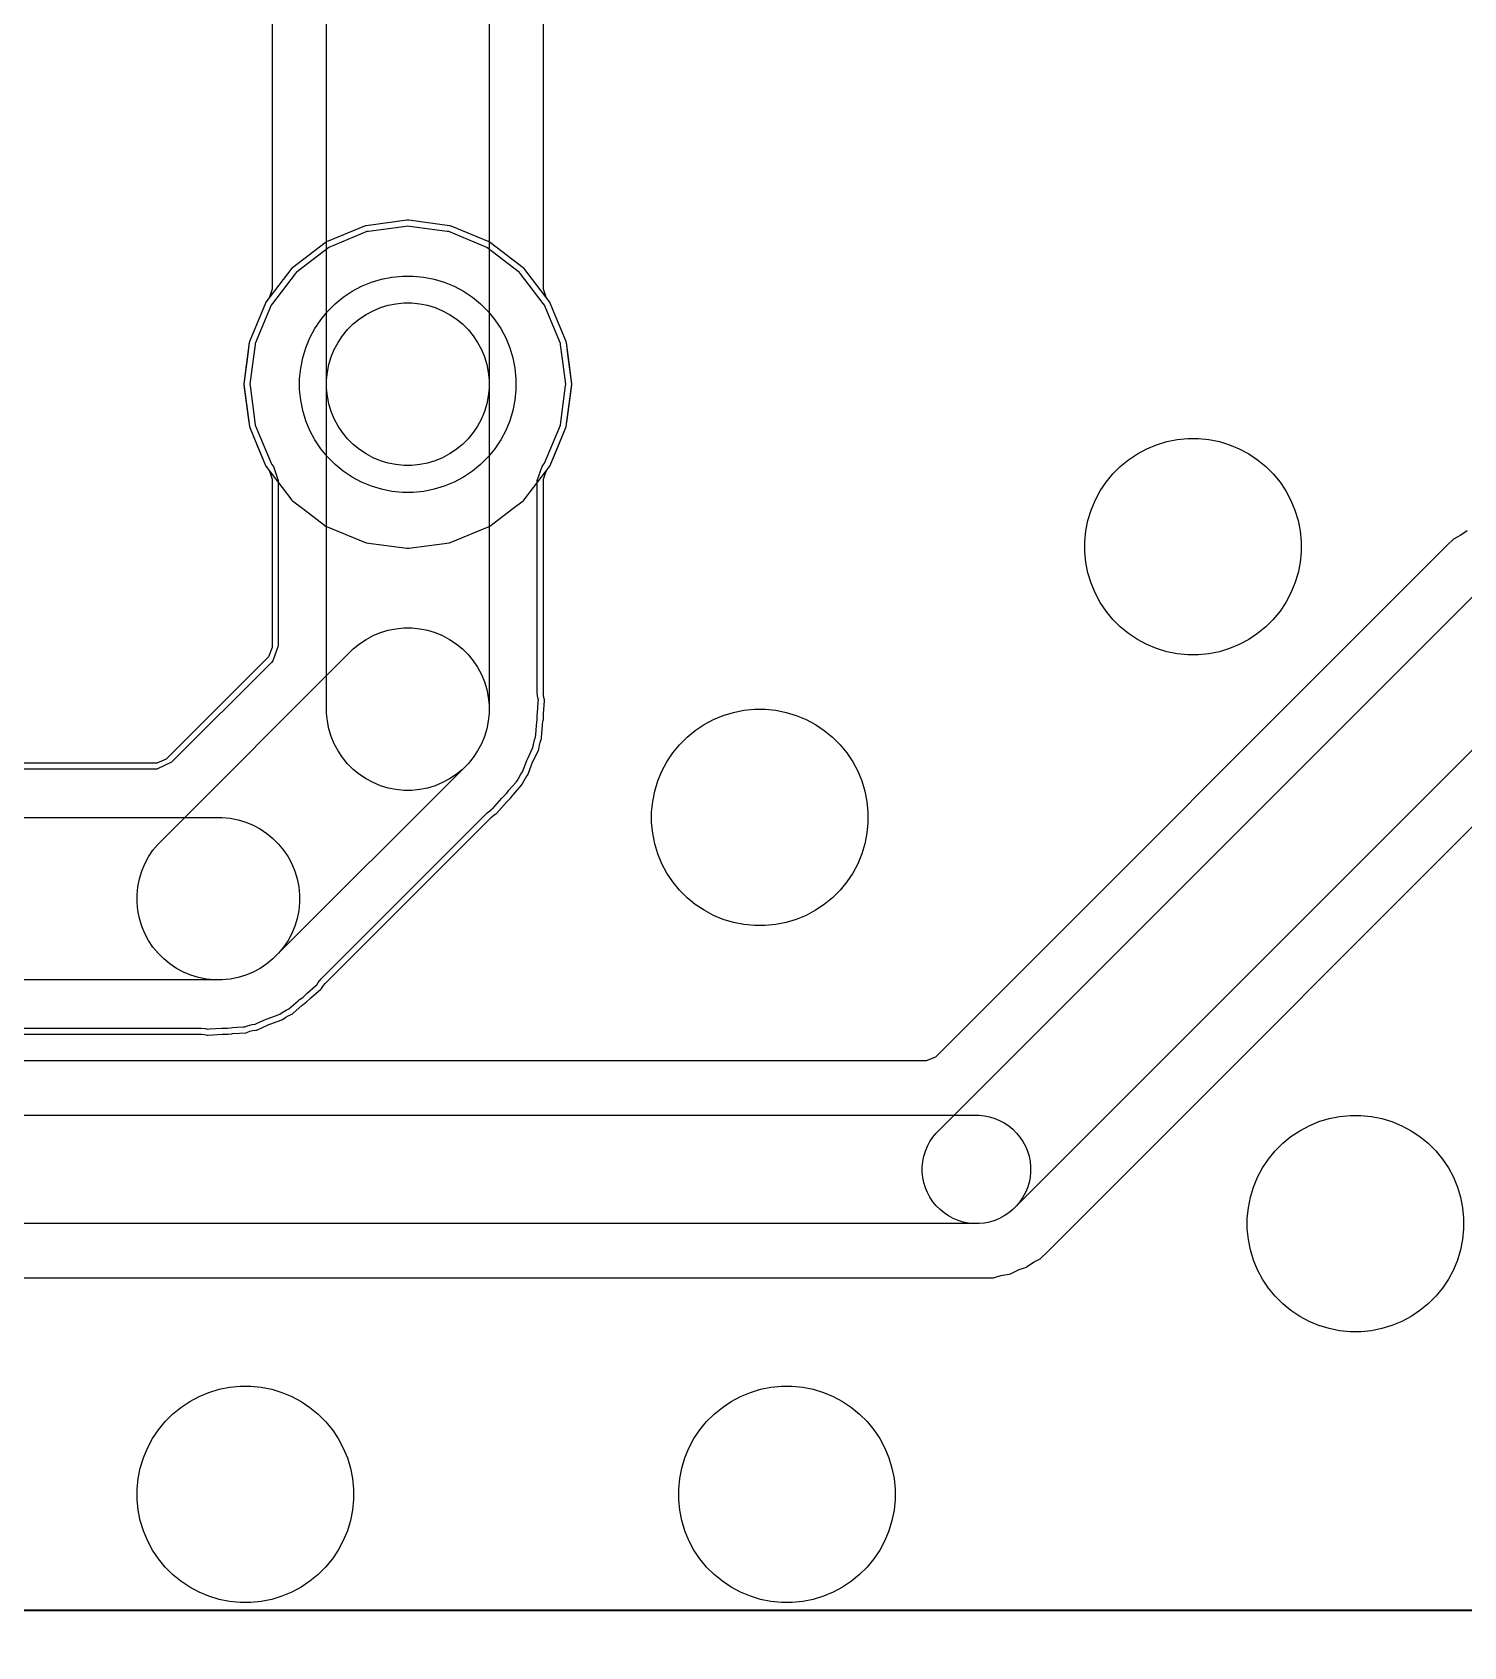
# Model space of a CAD drawing. Extents: x 125179 to 173800, y -108200 to -87800.
# Drawn here: x 160013 to 165300, y -101763 to -95800 of the extents above; entities that cross this region are included whole.
import ezdxf

# ---------------------------------------------------------------- set-up
doc = ezdxf.new("R2010")
doc.units = 0
doc.layers.add('L2D0_Cu1', color=1, linetype='CONTINUOUS')
doc.layers.add('L4D0_Cu2', color=2, linetype='CONTINUOUS')

msp = doc.modelspace()

# ---------------------------------------------------------------- linework, layer by layer
at = {"layer": 'L2D0_Cu1'}
for points in [[(161700, -94685.262), (161700, -97114.738), (161697.111, -97144.072), (161691.36, -97172.982), (161682.804, -97201.189), (161671.524, -97228.421), (161657.629, -97254.417), (161641.253, -97278.925), (161622.553, -97301.711), (161601.711, -97322.553), (161578.925, -97341.253), (161554.417, -97357.629), (161528.421, -97371.524), (161501.189, -97382.804), (161472.982, -97391.36), (161444.072, -97397.111), (161414.738, -97400), (161385.262, -97400), (161355.928, -97397.111), (161327.018, -97391.36), (161298.811, -97382.804), (161271.579, -97371.524), (161245.583, -97357.629), (161221.075, -97341.253), (161198.289, -97322.553), (161177.447, -97301.711), (161158.747, -97278.925), (161142.371, -97254.417), (161128.476, -97228.421), (161117.196, -97201.189), (161108.64, -97172.982), (161102.889, -97144.072), (161100, -97114.738), (161100, -94685.262)], [(160899.5, -94927.61), (160899.5, -96749.201), (160889.374, -96779.03), (160877.42, -96794.609), (160877.418, -96794.613), (160875.464, -96797.159), (160871.56, -96806.584), (160816.184, -96940.272), (160816.183, -96940.276), (160814.956, -96943.238), (160814.537, -96946.419), (160814.537, -96946.42), (160800.966, -97049.5), (160794.318, -97100), (160794.737, -97103.183), (160810.544, -97223.246), (160814.956, -97256.762), (160816.183, -97259.724), (160816.184, -97259.728), (160874.235, -97399.875), (160875.464, -97402.841), (160891.131, -97423.259), (160935.833, -97481.515), (160971.718, -97528.282), (160974.267, -97530.238), (161011.881, -97559.1), (161097.159, -97624.536), (161100.122, -97625.763), (161100.125, -97625.765), (161240.272, -97683.816), (161240.276, -97683.817), (161243.238, -97685.044), (161246.419, -97685.463), (161246.42, -97685.463), (161396.817, -97705.263), (161400, -97705.682), (161403.183, -97705.263), (161553.58, -97685.463), (161553.581, -97685.463), (161556.762, -97685.044), (161559.724, -97683.817), (161559.728, -97683.816), (161699.875, -97625.765), (161699.878, -97625.763), (161702.841, -97624.536), (161788.119, -97559.1), (161825.733, -97530.238), (161828.282, -97528.282), (161864.168, -97481.515), (161908.869, -97423.259), (161924.536, -97402.841), (161925.765, -97399.875), (161983.816, -97259.728), (161983.817, -97259.724), (161985.044, -97256.762), (161989.457, -97223.246), (162005.263, -97103.183), (162005.682, -97100), (161999.034, -97049.5), (161985.463, -96946.42), (161985.463, -96946.419), (161985.044, -96943.238), (161983.817, -96940.276), (161983.816, -96940.272), (161928.44, -96806.584), (161924.536, -96797.159), (161922.582, -96794.613), (161922.58, -96794.609), (161910.626, -96779.03), (161900.5, -96749.201), (161900.5, -94761.575)], [(165312.791, -97640.969), (165293.208, -97655.197), (165286.653, -97659.214), (165278.381, -97663.429), (165261.658, -97671.95), (165239.091, -97694.517), (163348.459, -99585.148), (163313.811, -99599.5), (156486.189, -99599.5)], [(165648.369, -98134.474), (163634.474, -100148.369), (163619.284, -100160.835), (163602.945, -100171.753), (163585.614, -100181.016), (163567.459, -100188.536), (163548.655, -100194.24), (163529.381, -100198.074), (163509.825, -100200), (163490.175, -100200), (163470.619, -100198.074), (163451.345, -100194.24), (163432.541, -100188.536), (163414.386, -100181.016), (163397.055, -100171.753), (163380.716, -100160.835), (163365.526, -100148.369), (163351.631, -100134.474), (163339.165, -100119.284), (163328.247, -100102.945), (163318.984, -100085.614), (163311.464, -100067.459), (163305.76, -100048.655), (163301.926, -100029.381), (163300, -100009.825), (163300, -99990.175), (163301.926, -99970.619), (163305.76, -99951.345), (163311.464, -99932.541), (163318.984, -99914.386), (163328.247, -99897.055), (163339.165, -99880.716), (163351.631, -99865.526), (165365.526, -97851.631)], [(156236.567, -100400.5), (163563.433, -100400.5), (163567.097, -100399.309), (163567.1, -100399.309), (163590.117, -100391.83), (163597.593, -100390.035), (163621.499, -100386.249), (163621.501, -100386.248), (163625.304, -100385.646), (163628.74, -100383.895), (163628.741, -100383.895), (163650.301, -100372.91), (163657.404, -100369.967), (163678.202, -100363.209), (163684.09, -100361.296), (163687.208, -100359.031), (163706.789, -100344.804), (163713.346, -100340.787), (163734.901, -100329.804), (163734.905, -100329.801), (163738.342, -100328.05), (163760.905, -100305.487), (163760.909, -100305.484), (165651.54, -98414.852)], [(156290.175, -99800), (163509.825, -99800), (163529.381, -99801.926), (163548.655, -99805.76), (163567.459, -99811.464), (163585.614, -99818.984), (163602.945, -99828.247), (163619.284, -99839.165), (163634.474, -99851.631), (163648.369, -99865.526), (163660.835, -99880.716), (163671.753, -99897.055), (163681.016, -99914.386), (163688.536, -99932.541), (163694.24, -99951.345), (163698.074, -99970.619), (163700, -99990.175), (163700, -100009.825), (163698.074, -100029.381), (163694.24, -100048.655), (163688.536, -100067.459), (163681.016, -100085.614), (163671.753, -100102.945), (163660.835, -100119.284), (163648.369, -100134.474), (163634.474, -100148.369), (163619.284, -100160.835), (163602.945, -100171.753), (163585.614, -100181.016), (163567.459, -100188.536), (163548.655, -100194.24), (163529.381, -100198.074), (163509.825, -100200), (156290.175, -100200)], [(150925.5, -101628.019), (166624.219, -101628.019), (166625.279, -101632.436), (167083.107, -102090.264), (167090, -102093.119), (167096.893, -102090.264), (167552.877, -101634.28), (167555.732, -101627.387), (167553.994, -101623.191), (167537.018, -101610.857), (167532.591, -101608.301), (167367.328, -101534.722), (167362.477, -101533.146), (167185.526, -101495.533), (167180.453, -101495), (166999.547, -101495), (166994.474, -101495.533), (166817.523, -101533.146), (166812.672, -101534.722), (166647.412, -101608.3), (166642.98, -101610.859), (166628.116, -101621.659), (166624.219, -101628.019), (150925.5, -101628.019)]]:
    msp.add_lwpolyline(points, dxfattribs=at)
for points in [[(161380.373, -97499.518), (161341.308, -97495.671), (161302.808, -97488.013), (161265.244, -97476.618), (161228.978, -97461.596), (161194.359, -97443.091), (161161.72, -97421.283), (161131.376, -97396.38), (161103.62, -97368.624), (161078.717, -97338.28), (161056.909, -97305.641), (161038.404, -97271.022), (161023.382, -97234.756), (161011.987, -97197.192), (161004.329, -97158.692), (161000.482, -97119.627), (161000.482, -97080.373), (161004.329, -97041.308), (161011.987, -97002.808), (161023.382, -96965.244), (161038.404, -96928.978), (161056.909, -96894.359), (161078.717, -96861.72), (161103.62, -96831.376), (161131.376, -96803.62), (161161.72, -96778.717), (161194.359, -96756.909), (161228.978, -96738.404), (161265.244, -96723.382), (161302.808, -96711.987), (161341.308, -96704.329), (161380.373, -96700.482), (161419.627, -96700.482), (161458.692, -96704.329), (161497.192, -96711.987), (161534.756, -96723.382), (161571.022, -96738.404), (161605.641, -96756.909), (161638.28, -96778.717), (161668.624, -96803.62), (161696.38, -96831.376), (161721.283, -96861.72), (161743.091, -96894.359), (161761.596, -96928.978), (161776.618, -96965.244), (161788.013, -97002.808), (161795.671, -97041.308), (161799.518, -97080.373), (161799.518, -97119.627), (161795.671, -97158.692), (161788.013, -97197.192), (161776.618, -97234.756), (161761.596, -97271.022), (161743.091, -97305.641), (161721.283, -97338.28), (161696.38, -97368.624), (161668.624, -97396.38), (161638.28, -97421.283), (161605.641, -97443.091), (161571.022, -97461.596), (161534.756, -97476.618), (161497.192, -97488.013), (161458.692, -97495.671), (161419.627, -97499.518)], [(164280.373, -98099.518), (164241.308, -98095.671), (164202.808, -98088.013), (164165.244, -98076.618), (164128.978, -98061.596), (164094.359, -98043.091), (164061.72, -98021.283), (164031.376, -97996.38), (164003.62, -97968.624), (163978.717, -97938.28), (163956.909, -97905.641), (163938.404, -97871.022), (163923.382, -97834.756), (163911.987, -97797.192), (163904.329, -97758.692), (163900.482, -97719.627), (163900.482, -97680.373), (163904.329, -97641.308), (163911.987, -97602.808), (163923.382, -97565.244), (163938.404, -97528.978), (163956.909, -97494.359), (163978.717, -97461.72), (164003.62, -97431.376), (164031.376, -97403.62), (164061.72, -97378.717), (164094.359, -97356.909), (164128.978, -97338.404), (164165.244, -97323.382), (164202.808, -97311.987), (164241.308, -97304.329), (164280.373, -97300.482), (164319.627, -97300.482), (164358.692, -97304.329), (164397.192, -97311.987), (164434.756, -97323.382), (164471.022, -97338.404), (164505.641, -97356.909), (164538.28, -97378.717), (164568.624, -97403.62), (164596.38, -97431.376), (164621.283, -97461.72), (164643.091, -97494.359), (164661.596, -97528.978), (164676.618, -97565.244), (164688.013, -97602.808), (164695.671, -97641.308), (164699.518, -97680.373), (164699.518, -97719.627), (164695.671, -97758.692), (164688.013, -97797.192), (164676.618, -97834.756), (164661.596, -97871.022), (164643.091, -97905.641), (164621.283, -97938.28), (164596.38, -97968.624), (164568.624, -97996.38), (164538.28, -98021.283), (164505.641, -98043.091), (164471.022, -98061.596), (164434.756, -98076.618), (164397.192, -98088.013), (164358.692, -98095.671), (164319.627, -98099.518)], [(162680.373, -99099.518), (162641.308, -99095.671), (162602.808, -99088.013), (162565.244, -99076.618), (162528.978, -99061.596), (162494.359, -99043.091), (162461.72, -99021.283), (162431.376, -98996.38), (162403.62, -98968.624), (162378.717, -98938.28), (162356.909, -98905.641), (162338.404, -98871.022), (162323.382, -98834.756), (162311.987, -98797.192), (162304.329, -98758.692), (162300.482, -98719.627), (162300.482, -98680.373), (162304.329, -98641.308), (162311.987, -98602.808), (162323.382, -98565.244), (162338.404, -98528.978), (162356.909, -98494.359), (162378.717, -98461.72), (162403.62, -98431.376), (162431.376, -98403.62), (162461.72, -98378.717), (162494.359, -98356.909), (162528.978, -98338.404), (162565.244, -98323.382), (162602.808, -98311.987), (162641.308, -98304.329), (162680.373, -98300.482), (162719.627, -98300.482), (162758.692, -98304.329), (162797.192, -98311.987), (162834.756, -98323.382), (162871.022, -98338.404), (162905.641, -98356.909), (162938.28, -98378.717), (162968.624, -98403.62), (162996.38, -98431.376), (163021.283, -98461.72), (163043.091, -98494.359), (163061.596, -98528.978), (163076.618, -98565.244), (163088.013, -98602.808), (163095.671, -98641.308), (163099.518, -98680.373), (163099.518, -98719.627), (163095.671, -98758.692), (163088.013, -98797.192), (163076.618, -98834.756), (163061.596, -98871.022), (163043.091, -98905.641), (163021.283, -98938.28), (162996.38, -98968.624), (162968.624, -98996.38), (162938.28, -99021.283), (162905.641, -99043.091), (162871.022, -99061.596), (162834.756, -99076.618), (162797.192, -99088.013), (162758.692, -99095.671), (162719.627, -99099.518)], [(164880.373, -100599.518), (164841.308, -100595.671), (164802.808, -100588.013), (164765.244, -100576.618), (164728.978, -100561.596), (164694.359, -100543.091), (164661.72, -100521.283), (164631.376, -100496.38), (164603.62, -100468.624), (164578.717, -100438.28), (164556.909, -100405.641), (164538.404, -100371.022), (164523.382, -100334.756), (164511.987, -100297.192), (164504.329, -100258.692), (164500.482, -100219.627), (164500.482, -100180.373), (164504.329, -100141.308), (164511.987, -100102.808), (164523.382, -100065.244), (164538.404, -100028.978), (164556.909, -99994.359), (164578.717, -99961.72), (164603.62, -99931.376), (164631.376, -99903.62), (164661.72, -99878.717), (164694.359, -99856.909), (164728.978, -99838.404), (164765.244, -99823.382), (164802.808, -99811.987), (164841.308, -99804.329), (164880.373, -99800.482), (164919.627, -99800.482), (164958.692, -99804.329), (164997.192, -99811.987), (165034.756, -99823.382), (165071.022, -99838.404), (165105.641, -99856.909), (165138.28, -99878.717), (165168.624, -99903.62), (165196.38, -99931.376), (165221.283, -99961.72), (165243.091, -99994.359), (165261.596, -100028.978), (165276.618, -100065.244), (165288.013, -100102.808), (165295.671, -100141.308), (165299.518, -100180.373), (165299.518, -100219.627), (165295.671, -100258.692), (165288.013, -100297.192), (165276.618, -100334.756), (165261.596, -100371.022), (165243.091, -100405.641), (165221.283, -100438.28), (165196.38, -100468.624), (165168.624, -100496.38), (165138.28, -100521.283), (165105.641, -100543.091), (165071.022, -100561.596), (165034.756, -100576.618), (164997.192, -100588.013), (164958.692, -100595.671), (164919.627, -100599.518)], [(160780.373, -101599.518), (160741.308, -101595.671), (160702.808, -101588.013), (160665.244, -101576.618), (160628.978, -101561.596), (160594.359, -101543.091), (160561.72, -101521.283), (160531.376, -101496.38), (160503.62, -101468.624), (160478.717, -101438.28), (160456.909, -101405.641), (160438.404, -101371.022), (160423.382, -101334.756), (160411.987, -101297.192), (160404.329, -101258.692), (160400.482, -101219.627), (160400.482, -101180.373), (160404.329, -101141.308), (160411.987, -101102.808), (160423.382, -101065.244), (160438.404, -101028.978), (160456.909, -100994.359), (160478.717, -100961.72), (160503.62, -100931.376), (160531.376, -100903.62), (160561.72, -100878.717), (160594.359, -100856.909), (160628.978, -100838.404), (160665.244, -100823.382), (160702.808, -100811.987), (160741.308, -100804.329), (160780.373, -100800.482), (160819.627, -100800.482), (160858.692, -100804.329), (160897.192, -100811.987), (160934.756, -100823.382), (160971.022, -100838.404), (161005.641, -100856.909), (161038.28, -100878.717), (161068.624, -100903.62), (161096.38, -100931.376), (161121.283, -100961.72), (161143.091, -100994.359), (161161.596, -101028.978), (161176.618, -101065.244), (161188.013, -101102.808), (161195.671, -101141.308), (161199.518, -101180.373), (161199.518, -101219.627), (161195.671, -101258.692), (161188.013, -101297.192), (161176.618, -101334.756), (161161.596, -101371.022), (161143.091, -101405.641), (161121.283, -101438.28), (161096.38, -101468.624), (161068.624, -101496.38), (161038.28, -101521.283), (161005.641, -101543.091), (160971.022, -101561.596), (160934.756, -101576.618), (160897.192, -101588.013), (160858.692, -101595.671), (160819.627, -101599.518)], [(162780.373, -101599.518), (162741.308, -101595.671), (162702.808, -101588.013), (162665.244, -101576.618), (162628.978, -101561.596), (162594.359, -101543.091), (162561.72, -101521.283), (162531.376, -101496.38), (162503.62, -101468.624), (162478.717, -101438.28), (162456.909, -101405.641), (162438.404, -101371.022), (162423.382, -101334.756), (162411.987, -101297.192), (162404.329, -101258.692), (162400.482, -101219.627), (162400.482, -101180.373), (162404.329, -101141.308), (162411.987, -101102.808), (162423.382, -101065.244), (162438.404, -101028.978), (162456.909, -100994.359), (162478.717, -100961.72), (162503.62, -100931.376), (162531.376, -100903.62), (162561.72, -100878.717), (162594.359, -100856.909), (162628.978, -100838.404), (162665.244, -100823.382), (162702.808, -100811.987), (162741.308, -100804.329), (162780.373, -100800.482), (162819.627, -100800.482), (162858.692, -100804.329), (162897.192, -100811.987), (162934.756, -100823.382), (162971.022, -100838.404), (163005.641, -100856.909), (163038.28, -100878.717), (163068.624, -100903.62), (163096.38, -100931.376), (163121.283, -100961.72), (163143.091, -100994.359), (163161.596, -101028.978), (163176.618, -101065.244), (163188.013, -101102.808), (163195.671, -101141.308), (163199.518, -101180.373), (163199.518, -101219.627), (163195.671, -101258.692), (163188.013, -101297.192), (163176.618, -101334.756), (163161.596, -101371.022), (163143.091, -101405.641), (163121.283, -101438.28), (163096.38, -101468.624), (163068.624, -101496.38), (163038.28, -101521.283), (163005.641, -101543.091), (162971.022, -101561.596), (162934.756, -101576.618), (162897.192, -101588.013), (162858.692, -101595.671), (162819.627, -101599.518)]]:
    msp.add_lwpolyline(points, close=True, dxfattribs=at)
at = {"layer": 'L4D0_Cu2'}
for points in [[(159649.796, -99500.5), (160638.42, -99500.5), (160649.233, -99501.708), (160659.447, -99504.019), (160662.929, -99503.803), (160714.649, -99500.594), (160717.683, -99500.5), (160735.94, -99500.5), (160749.111, -99498.614), (160753.017, -99498.213), (160802.538, -99495.141), (160805.817, -99493.957), (160805.823, -99493.956), (160817.006, -99489.919), (160826.696, -99487.503), (160838.462, -99485.818), (160838.463, -99485.818), (160841.918, -99485.323), (160884.12, -99466.135), (160887.083, -99464.788), (160890.726, -99463.305), (160934.1, -99447.647), (160934.102, -99447.646), (160937.387, -99446.46), (160949.801, -99437.391), (160958.423, -99432.353), (160969.25, -99427.43), (160969.255, -99427.427), (160972.428, -99425.984), (160975.068, -99423.709), (160975.07, -99423.708), (161010.018, -99393.594), (161013.08, -99391.162), (161026.336, -99381.478), (161039.101, -99368.713), (161041.764, -99366.24), (161078.391, -99334.68), (161081.037, -99332.4), (161088.586, -99320.753), (161095.053, -99312.761), (161710.364, -98697.45), (161718.865, -98690.657), (161724.77, -98686.931), (161727.72, -98685.07), (161764.328, -98643.619), (161766.407, -98641.407), (161779.32, -98628.494), (161780.363, -98627.103), (161780.372, -98627.092), (161787.304, -98617.842), (161789.787, -98614.792), (161820.31, -98580.231), (161822.623, -98577.612), (161829.16, -98563.689), (161834.3, -98555.135), (161843.526, -98542.824), (161845.779, -98536.816), (161860.939, -98496.375), (161862.466, -98492.75), (161882.071, -98450.994), (161882.071, -98450.992), (161883.553, -98447.837), (161885.919, -98432.642), (161888.454, -98422.979), (161893.852, -98408.581), (161894.166, -98404.365), (161897.529, -98359.105), (161897.977, -98355.2), (161900.209, -98340.86), (161900.5, -98338.991), (161900.5, -98320.93), (161900.635, -98317.299), (161904.217, -98269.096), (161904.217, -98269.095), (161904.476, -98265.609), (161901.58, -98252.042), (161900.5, -98241.813), (161900.5, -97450.799), (161910.626, -97420.97), (161922.58, -97405.391), (161922.582, -97405.387), (161924.536, -97402.841), (161945.249, -97352.835), (161983.816, -97259.728), (161983.817, -97259.724), (161985.044, -97256.762), (162005.682, -97100), (161992.368, -96998.872), (161985.463, -96946.42), (161985.463, -96946.419), (161985.044, -96943.238), (161983.817, -96940.276), (161983.816, -96940.272), (161925.765, -96800.125), (161925.763, -96800.122), (161924.536, -96797.159), (161828.282, -96671.718), (161825.521, -96669.599), (161705.39, -96577.42), (161702.841, -96575.464), (161699.878, -96574.237), (161699.875, -96574.235), (161559.728, -96516.184), (161559.724, -96516.183), (161556.762, -96514.956), (161553.581, -96514.537), (161553.58, -96514.537), (161403.183, -96494.737), (161400, -96494.318), (161396.817, -96494.737), (161246.42, -96514.537), (161246.419, -96514.537), (161243.238, -96514.956), (161240.276, -96516.183), (161240.272, -96516.184), (161100.125, -96574.235), (161100.122, -96574.237), (161097.159, -96575.464), (161094.61, -96577.42), (160974.48, -96669.599), (160971.718, -96671.718), (160875.464, -96797.159), (160874.237, -96800.122), (160874.235, -96800.125), (160816.184, -96940.272), (160816.183, -96940.276), (160814.956, -96943.238), (160814.537, -96946.419), (160814.537, -96946.42), (160807.632, -96998.872), (160794.318, -97100), (160814.956, -97256.762), (160816.183, -97259.724), (160816.184, -97259.728), (160854.751, -97352.835), (160875.464, -97402.841), (160877.418, -97405.387), (160877.42, -97405.391), (160889.374, -97420.97), (160899.5, -97450.799), (160899.5, -98072.391), (160885.148, -98107.039), (160507.038, -98485.148), (160472.39, -98499.5), (159649.796, -98499.5)], [(159657.515, -99478.3), (160636.729, -99478.3), (160653.104, -99480.13), (160655.239, -99480.302), (160661.246, -99481.661), (160667.392, -99481.28), (160667.395, -99481.28), (160712.749, -99478.466), (160718.105, -99478.3), (160734.34, -99478.3), (160745.358, -99476.722), (160752.252, -99476.016), (160767.954, -99475.041), (160791.838, -99473.56), (160791.84, -99473.56), (160797.99, -99473.178), (160807.996, -99469.566), (160825.095, -99465.303), (160825.331, -99465.269), (160835.623, -99463.795), (160841.228, -99461.246), (160841.233, -99461.245), (160877.333, -99444.831), (160883.764, -99442.213), (160921.063, -99428.748), (160926.858, -99426.656), (160935.445, -99420.383), (160950.66, -99411.491), (160960.344, -99407.088), (160995.05, -99377.183), (161000.475, -99372.875), (161011.864, -99364.555), (161023.04, -99353.379), (161027.741, -99349.015), (161059.467, -99321.678), (161064.135, -99317.656), (161069.065, -99310.05), (161080.486, -99295.933), (161693.469, -98682.949), (161706.341, -98672.664), (161707.968, -98671.28), (161713.183, -98667.989), (161747.346, -98629.307), (161751.015, -98625.403), (161762.491, -98613.927), (161764.332, -98611.47), (161764.336, -98611.466), (161769.158, -98605.031), (161773.541, -98599.647), (161799.801, -98569.913), (161803.877, -98565.298), (161808.398, -98555.669), (161817.476, -98540.562), (161820.153, -98536.99), (161820.156, -98536.985), (161823.852, -98532.053), (161839.94, -98489.138), (161842.619, -98482.782), (161862.104, -98441.279), (161863.741, -98430.767), (161868.215, -98413.715), (161871.945, -98403.764), (161873.69, -98380.292), (161875.341, -98358.073), (161876.13, -98351.195), (161878.3, -98337.258), (161878.3, -98321.462), (161878.538, -98315.051), (161881.642, -98273.283), (161882.099, -98267.135), (161880.206, -98258.266), (161878.3, -98240.208), (161878.3, -97455.992), (161896.174, -97403.335), (161901.692, -97396.144), (161901.693, -97396.143), (161905.144, -97391.645), (161963.415, -97250.967), (161968.752, -97210.432), (161982.55, -97105.621), (161983.29, -97100), (161971.13, -97007.633), (161964.155, -96954.653), (161964.155, -96954.652), (161963.415, -96949.033), (161905.144, -96808.355), (161900.272, -96802.005), (161815.901, -96692.052), (161812.448, -96687.552), (161691.645, -96594.856), (161550.967, -96536.585), (161545.348, -96535.845), (161545.347, -96535.845), (161405.621, -96517.45), (161400, -96516.71), (161394.379, -96517.45), (161254.653, -96535.845), (161254.652, -96535.845), (161249.033, -96536.585), (161108.355, -96594.856), (160987.552, -96687.552), (160984.099, -96692.052), (160899.729, -96802.005), (160894.856, -96808.355), (160836.585, -96949.033), (160835.845, -96954.652), (160835.845, -96954.653), (160828.87, -97007.633), (160816.71, -97100), (160817.45, -97105.621), (160831.249, -97210.432), (160836.585, -97250.967), (160894.856, -97391.645), (160898.307, -97396.143), (160898.308, -97396.144), (160903.826, -97403.335), (160921.7, -97455.992), (160921.7, -98066.052), (160901.463, -98121.653), (160896.365, -98127.217), (160527.217, -98496.365), (160473.591, -98521.371), (160466.052, -98521.7), (159657.515, -98521.7)], [(158135.262, -98700), (160714.738, -98700), (160744.072, -98702.889), (160772.982, -98708.64), (160801.189, -98717.196), (160828.421, -98728.476), (160854.417, -98742.371), (160878.925, -98758.747), (160901.711, -98777.447), (160922.553, -98798.289), (160941.253, -98821.075), (160957.629, -98845.583), (160971.524, -98871.579), (160982.804, -98898.811), (160991.36, -98927.018), (160997.111, -98955.928), (161000, -98985.262), (161000, -99014.738), (160997.111, -99044.072), (160991.36, -99072.982), (160982.804, -99101.189), (160971.524, -99128.421), (160957.629, -99154.417), (160941.253, -99178.925), (160922.553, -99201.711), (160901.711, -99222.553), (160878.925, -99241.253), (160854.417, -99257.629), (160828.421, -99271.524), (160801.189, -99282.804), (160772.982, -99291.36), (160744.072, -99297.111), (160714.738, -99300), (158135.262, -99300)], [(159458.176, -101628.731), (166625.618, -101628.731)], [(166625.618, -101628.731), (159458.176, -101628.731)], [(159496.51, -101628.019), (166624.219, -101628.019)], [(166624.219, -101628.019), (159496.51, -101628.019)]]:
    msp.add_lwpolyline(points, dxfattribs=at)
for points in [[(161380.373, -97499.518), (161341.308, -97495.671), (161302.808, -97488.013), (161265.244, -97476.618), (161228.978, -97461.596), (161194.359, -97443.091), (161161.72, -97421.283), (161131.376, -97396.38), (161103.62, -97368.624), (161078.717, -97338.28), (161056.909, -97305.641), (161038.404, -97271.022), (161023.382, -97234.756), (161011.987, -97197.192), (161004.329, -97158.692), (161000.482, -97119.627), (161000.482, -97080.373), (161004.329, -97041.308), (161011.987, -97002.808), (161023.382, -96965.244), (161038.404, -96928.978), (161056.909, -96894.359), (161078.717, -96861.72), (161103.62, -96831.376), (161131.376, -96803.62), (161161.72, -96778.717), (161194.359, -96756.909), (161228.978, -96738.404), (161265.244, -96723.382), (161302.808, -96711.987), (161341.308, -96704.329), (161380.373, -96700.482), (161419.627, -96700.482), (161458.692, -96704.329), (161497.192, -96711.987), (161534.756, -96723.382), (161571.022, -96738.404), (161605.641, -96756.909), (161638.28, -96778.717), (161668.624, -96803.62), (161696.38, -96831.376), (161721.283, -96861.72), (161743.091, -96894.359), (161761.596, -96928.978), (161776.618, -96965.244), (161788.013, -97002.808), (161795.671, -97041.308), (161799.518, -97080.373), (161799.518, -97119.627), (161795.671, -97158.692), (161788.013, -97197.192), (161776.618, -97234.756), (161761.596, -97271.022), (161743.091, -97305.641), (161721.283, -97338.28), (161696.38, -97368.624), (161668.624, -97396.38), (161638.28, -97421.283), (161605.641, -97443.091), (161571.022, -97461.596), (161534.756, -97476.618), (161497.192, -97488.013), (161458.692, -97495.671), (161419.627, -97499.518)], [(161385.262, -98600), (161355.928, -98597.111), (161327.018, -98591.36), (161298.811, -98582.804), (161271.579, -98571.524), (161245.583, -98557.629), (161221.075, -98541.253), (161198.289, -98522.553), (161177.447, -98501.711), (161158.747, -98478.925), (161142.371, -98454.417), (161128.476, -98428.421), (161117.196, -98401.189), (161108.64, -98372.982), (161102.889, -98344.072), (161100, -98314.738), (161100, -97085.262), (161102.889, -97055.928), (161108.64, -97027.018), (161117.196, -96998.811), (161128.476, -96971.579), (161142.371, -96945.583), (161158.747, -96921.075), (161177.447, -96898.289), (161198.289, -96877.447), (161221.075, -96858.747), (161245.583, -96842.371), (161271.579, -96828.476), (161298.811, -96817.196), (161327.018, -96808.64), (161355.928, -96802.889), (161385.262, -96800), (161414.738, -96800), (161444.072, -96802.889), (161472.982, -96808.64), (161501.189, -96817.196), (161528.421, -96828.476), (161554.417, -96842.371), (161578.925, -96858.747), (161601.711, -96877.447), (161622.553, -96898.289), (161641.253, -96921.075), (161657.629, -96945.583), (161671.524, -96971.579), (161682.804, -96998.811), (161691.36, -97027.018), (161697.111, -97055.928), (161700, -97085.262), (161700, -98314.738), (161697.111, -98344.072), (161691.36, -98372.982), (161682.804, -98401.189), (161671.524, -98428.421), (161657.629, -98454.417), (161641.253, -98478.925), (161622.553, -98501.711), (161601.711, -98522.553), (161578.925, -98541.253), (161554.417, -98557.629), (161528.421, -98571.524), (161501.189, -98582.804), (161472.982, -98591.36), (161444.072, -98597.111), (161414.738, -98600)], [(164280.373, -98099.518), (164241.308, -98095.671), (164202.808, -98088.013), (164165.244, -98076.618), (164128.978, -98061.596), (164094.359, -98043.091), (164061.72, -98021.283), (164031.376, -97996.38), (164003.62, -97968.624), (163978.717, -97938.28), (163956.909, -97905.641), (163938.404, -97871.022), (163923.382, -97834.756), (163911.987, -97797.192), (163904.329, -97758.692), (163900.482, -97719.627), (163900.482, -97680.373), (163904.329, -97641.308), (163911.987, -97602.808), (163923.382, -97565.244), (163938.404, -97528.978), (163956.909, -97494.359), (163978.717, -97461.72), (164003.62, -97431.376), (164031.376, -97403.62), (164061.72, -97378.717), (164094.359, -97356.909), (164128.978, -97338.404), (164165.244, -97323.382), (164202.808, -97311.987), (164241.308, -97304.329), (164280.373, -97300.482), (164319.627, -97300.482), (164358.692, -97304.329), (164397.192, -97311.987), (164434.756, -97323.382), (164471.022, -97338.404), (164505.641, -97356.909), (164538.28, -97378.717), (164568.624, -97403.62), (164596.38, -97431.376), (164621.283, -97461.72), (164643.091, -97494.359), (164661.596, -97528.978), (164676.618, -97565.244), (164688.013, -97602.808), (164695.671, -97641.308), (164699.518, -97680.373), (164699.518, -97719.627), (164695.671, -97758.692), (164688.013, -97797.192), (164676.618, -97834.756), (164661.596, -97871.022), (164643.091, -97905.641), (164621.283, -97938.28), (164596.38, -97968.624), (164568.624, -97996.38), (164538.28, -98021.283), (164505.641, -98043.091), (164471.022, -98061.596), (164434.756, -98076.618), (164397.192, -98088.013), (164358.692, -98095.671), (164319.627, -98099.518)], [(160685.262, -99300), (160655.928, -99297.111), (160627.018, -99291.36), (160598.811, -99282.804), (160571.579, -99271.524), (160545.583, -99257.629), (160521.075, -99241.253), (160498.289, -99222.553), (160477.447, -99201.711), (160458.747, -99178.925), (160442.371, -99154.417), (160428.476, -99128.421), (160417.196, -99101.189), (160408.64, -99072.982), (160402.889, -99044.072), (160400, -99014.738), (160400, -98985.262), (160402.889, -98955.928), (160408.64, -98927.018), (160417.196, -98898.811), (160428.476, -98871.579), (160442.371, -98845.583), (160458.747, -98821.075), (160477.447, -98798.289), (161198.289, -98077.447), (161221.075, -98058.747), (161245.583, -98042.371), (161271.579, -98028.476), (161298.811, -98017.196), (161327.018, -98008.64), (161355.928, -98002.889), (161385.262, -98000), (161414.738, -98000), (161444.072, -98002.889), (161472.982, -98008.64), (161501.189, -98017.196), (161528.421, -98028.476), (161554.417, -98042.371), (161578.925, -98058.747), (161601.711, -98077.447), (161622.553, -98098.289), (161641.253, -98121.075), (161657.629, -98145.583), (161671.524, -98171.579), (161682.804, -98198.811), (161691.36, -98227.018), (161697.111, -98255.928), (161700, -98285.262), (161700, -98314.738), (161697.111, -98344.072), (161691.36, -98372.982), (161682.804, -98401.189), (161671.524, -98428.421), (161657.629, -98454.417), (161641.253, -98478.925), (161622.553, -98501.711), (160901.711, -99222.553), (160878.925, -99241.253), (160854.417, -99257.629), (160828.421, -99271.524), (160801.189, -99282.804), (160772.982, -99291.36), (160744.072, -99297.111), (160714.738, -99300)], [(162680.373, -99099.518), (162641.308, -99095.671), (162602.808, -99088.013), (162565.244, -99076.618), (162528.978, -99061.596), (162494.359, -99043.091), (162461.72, -99021.283), (162431.376, -98996.38), (162403.62, -98968.624), (162378.717, -98938.28), (162356.909, -98905.641), (162338.404, -98871.022), (162323.382, -98834.756), (162311.987, -98797.192), (162304.329, -98758.692), (162300.482, -98719.627), (162300.482, -98680.373), (162304.329, -98641.308), (162311.987, -98602.808), (162323.382, -98565.244), (162338.404, -98528.978), (162356.909, -98494.359), (162378.717, -98461.72), (162403.62, -98431.376), (162431.376, -98403.62), (162461.72, -98378.717), (162494.359, -98356.909), (162528.978, -98338.404), (162565.244, -98323.382), (162602.808, -98311.987), (162641.308, -98304.329), (162680.373, -98300.482), (162719.627, -98300.482), (162758.692, -98304.329), (162797.192, -98311.987), (162834.756, -98323.382), (162871.022, -98338.404), (162905.641, -98356.909), (162938.28, -98378.717), (162968.624, -98403.62), (162996.38, -98431.376), (163021.283, -98461.72), (163043.091, -98494.359), (163061.596, -98528.978), (163076.618, -98565.244), (163088.013, -98602.808), (163095.671, -98641.308), (163099.518, -98680.373), (163099.518, -98719.627), (163095.671, -98758.692), (163088.013, -98797.192), (163076.618, -98834.756), (163061.596, -98871.022), (163043.091, -98905.641), (163021.283, -98938.28), (162996.38, -98968.624), (162968.624, -98996.38), (162938.28, -99021.283), (162905.641, -99043.091), (162871.022, -99061.596), (162834.756, -99076.618), (162797.192, -99088.013), (162758.692, -99095.671), (162719.627, -99099.518)], [(164880.373, -100599.518), (164841.308, -100595.671), (164802.808, -100588.013), (164765.244, -100576.618), (164728.978, -100561.596), (164694.359, -100543.091), (164661.72, -100521.283), (164631.376, -100496.38), (164603.62, -100468.624), (164578.717, -100438.28), (164556.909, -100405.641), (164538.404, -100371.022), (164523.382, -100334.756), (164511.987, -100297.192), (164504.329, -100258.692), (164500.482, -100219.627), (164500.482, -100180.373), (164504.329, -100141.308), (164511.987, -100102.808), (164523.382, -100065.244), (164538.404, -100028.978), (164556.909, -99994.359), (164578.717, -99961.72), (164603.62, -99931.376), (164631.376, -99903.62), (164661.72, -99878.717), (164694.359, -99856.909), (164728.978, -99838.404), (164765.244, -99823.382), (164802.808, -99811.987), (164841.308, -99804.329), (164880.373, -99800.482), (164919.627, -99800.482), (164958.692, -99804.329), (164997.192, -99811.987), (165034.756, -99823.382), (165071.022, -99838.404), (165105.641, -99856.909), (165138.28, -99878.717), (165168.624, -99903.62), (165196.38, -99931.376), (165221.283, -99961.72), (165243.091, -99994.359), (165261.596, -100028.978), (165276.618, -100065.244), (165288.013, -100102.808), (165295.671, -100141.308), (165299.518, -100180.373), (165299.518, -100219.627), (165295.671, -100258.692), (165288.013, -100297.192), (165276.618, -100334.756), (165261.596, -100371.022), (165243.091, -100405.641), (165221.283, -100438.28), (165196.38, -100468.624), (165168.624, -100496.38), (165138.28, -100521.283), (165105.641, -100543.091), (165071.022, -100561.596), (165034.756, -100576.618), (164997.192, -100588.013), (164958.692, -100595.671), (164919.627, -100599.518)], [(160780.373, -101599.518), (160741.308, -101595.671), (160702.808, -101588.013), (160665.244, -101576.618), (160628.978, -101561.596), (160594.359, -101543.091), (160561.72, -101521.283), (160531.376, -101496.38), (160503.62, -101468.624), (160478.717, -101438.28), (160456.909, -101405.641), (160438.404, -101371.022), (160423.382, -101334.756), (160411.987, -101297.192), (160404.329, -101258.692), (160400.482, -101219.627), (160400.482, -101180.373), (160404.329, -101141.308), (160411.987, -101102.808), (160423.382, -101065.244), (160438.404, -101028.978), (160456.909, -100994.359), (160478.717, -100961.72), (160503.62, -100931.376), (160531.376, -100903.62), (160561.72, -100878.717), (160594.359, -100856.909), (160628.978, -100838.404), (160665.244, -100823.382), (160702.808, -100811.987), (160741.308, -100804.329), (160780.373, -100800.482), (160819.627, -100800.482), (160858.692, -100804.329), (160897.192, -100811.987), (160934.756, -100823.382), (160971.022, -100838.404), (161005.641, -100856.909), (161038.28, -100878.717), (161068.624, -100903.62), (161096.38, -100931.376), (161121.283, -100961.72), (161143.091, -100994.359), (161161.596, -101028.978), (161176.618, -101065.244), (161188.013, -101102.808), (161195.671, -101141.308), (161199.518, -101180.373), (161199.518, -101219.627), (161195.671, -101258.692), (161188.013, -101297.192), (161176.618, -101334.756), (161161.596, -101371.022), (161143.091, -101405.641), (161121.283, -101438.28), (161096.38, -101468.624), (161068.624, -101496.38), (161038.28, -101521.283), (161005.641, -101543.091), (160971.022, -101561.596), (160934.756, -101576.618), (160897.192, -101588.013), (160858.692, -101595.671), (160819.627, -101599.518)], [(162780.373, -101599.518), (162741.308, -101595.671), (162702.808, -101588.013), (162665.244, -101576.618), (162628.978, -101561.596), (162594.359, -101543.091), (162561.72, -101521.283), (162531.376, -101496.38), (162503.62, -101468.624), (162478.717, -101438.28), (162456.909, -101405.641), (162438.404, -101371.022), (162423.382, -101334.756), (162411.987, -101297.192), (162404.329, -101258.692), (162400.482, -101219.627), (162400.482, -101180.373), (162404.329, -101141.308), (162411.987, -101102.808), (162423.382, -101065.244), (162438.404, -101028.978), (162456.909, -100994.359), (162478.717, -100961.72), (162503.62, -100931.376), (162531.376, -100903.62), (162561.72, -100878.717), (162594.359, -100856.909), (162628.978, -100838.404), (162665.244, -100823.382), (162702.808, -100811.987), (162741.308, -100804.329), (162780.373, -100800.482), (162819.627, -100800.482), (162858.692, -100804.329), (162897.192, -100811.987), (162934.756, -100823.382), (162971.022, -100838.404), (163005.641, -100856.909), (163038.28, -100878.717), (163068.624, -100903.62), (163096.38, -100931.376), (163121.283, -100961.72), (163143.091, -100994.359), (163161.596, -101028.978), (163176.618, -101065.244), (163188.013, -101102.808), (163195.671, -101141.308), (163199.518, -101180.373), (163199.518, -101219.627), (163195.671, -101258.692), (163188.013, -101297.192), (163176.618, -101334.756), (163161.596, -101371.022), (163143.091, -101405.641), (163121.283, -101438.28), (163096.38, -101468.624), (163068.624, -101496.38), (163038.28, -101521.283), (163005.641, -101543.091), (162971.022, -101561.596), (162934.756, -101576.618), (162897.192, -101588.013), (162858.692, -101595.671), (162819.627, -101599.518)]]:
    msp.add_lwpolyline(points, close=True, dxfattribs=at)

doc.saveas('drawing.dxf')
